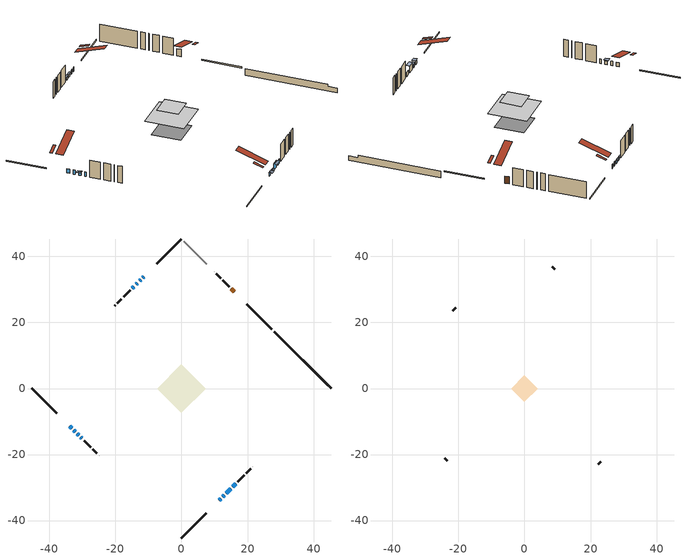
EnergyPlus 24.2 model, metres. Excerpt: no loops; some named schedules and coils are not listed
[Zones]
conditioned space
 floor adiabatic (AdiabaticFloorConstruction): -7.35,0 0,7.35 7.35,0 0,-7.35 z3.15
 floor foundation (Slab1 construction): -5.54,0 0,5.54 5.54,0 0,-5.54 z-1.22
 wall outside (RimJoist1 construction): 0,-45.28 7.55,-37.73 / -45.28,0 -37.73,-7.55 / 0,45.28 -7.55,37.73 / 27.38,17.9 19.83,25.45 z0.71:1.01
 wall outside (AdiabaticWallConstruction 1): 15.93,29.35 15.13,30.16 z0.71:2.74
 wall outside (AdiabaticWallConstruction): 11.45,-33.83 11.88,-33.4 / 12.54,-32.74 12.97,-32.31 / -31.58,-13.7 -31.15,-14.13 z0.71:1.63; -11.45,33.83 -11.73,33.56 / -12.38,32.9 -12.68,32.6 / -33.83,-11.45 -33.24,-12.05 / -32.58,-12.7 -32.24,-13.04 / 15.51,-29.78 16.37,-28.91 / -30.5,-14.79 -30.15,-15.13 z0.71:1.93; 13.63,-31.65 14.85,-30.43 z0.71:2.49; -13.33,31.95 -13.77,31.52 / -14.42,30.86 -14.93,30.36 z0.71:1.42
 wall outside (Wall1 construction): 17.03,-28.26 19.01,-26.27 / -29.5,-15.79 -27.51,-17.77 / -15.58,29.7 -17.56,27.72 / 14.47,30.81 12.49,32.8 z0.71:5.59
 wall outside (Wall2 construction): 19.67,-25.62 20.92,-24.37 / -26.86,-18.43 -25.61,-19.68 / -18.22,27.06 -19.47,25.81 / 11.83,33.45 10.58,34.7 z0.71:5.59
 wall outside (Wall3 construction): 21.57,-23.71 21.64,-23.65 / -24.95,-20.33 -24.89,-20.4 / -20.13,25.15 -20.19,25.09 / 9.92,35.36 9.86,35.42 z0.71:5.59
 wall foundation (FoundationWall1 construction): 28.04,17.24,-1.22 28.04,17.24,0.71 43.56,1.72,0.71 43.56,1.72,0.08 45.28,0,0.08 45.28,0,-1.22
 wall adiabatic (Wall6 construction): 7.68,37.6 0.66,44.63 z0.71:5.59
 window (WindowConstruction 8): 11.45,-33.83 11.88,-33.4 z0.71:1.62
 window (WindowConstruction 7): -11.45,33.83 -11.73,33.56 z0.71:1.93
 window (WindowConstruction 10): -12.38,32.9 -12.68,32.6 z0.71:1.93
 window (WindowConstruction 11): -33.83,-11.45 -33.24,-12.04 z0.71:1.93
 window (WindowConstruction 9): 12.54,-32.74 12.97,-32.31 z0.71:1.62
 window (WindowConstruction): 13.63,-31.65 14.85,-30.43 z0.71:2.49
 window (WindowConstruction 1): -32.58,-12.7 -32.24,-13.04 z0.71:1.93
 window (WindowConstruction 2): -31.58,-13.7 -31.15,-14.13 z0.71:1.62
 window (WindowConstruction 3): -13.33,31.95 -13.77,31.52 z0.71:1.42
 window (WindowConstruction 4): -14.42,30.86 -14.93,30.36 z0.71:1.42
 window (WindowConstruction 5): 15.51,-29.78 16.37,-28.91 z0.71:1.93
 window (WindowConstruction 6): -30.5,-14.79 -30.15,-15.13 z0.71:1.93
 door (Door): 15.93,29.35 15.13,30.16 z0.71:2.74
 ceiling adiabatic (AdiabaticFloorConstruction): 0,-7.35 7.35,0 0,7.35 -7.35,0 z3.15
 roof outside (Roof1 construction): 8.68,-36.6,5.59 6.88,-34.8,6.43 6.41,-35.28,6.43 8.21,-37.07,5.59; -36.6,-8.68,5.59 -34.8,-6.88,6.43 -35.28,-6.41,6.43 -37.07,-8.21,5.59; -8.68,36.6,5.59 -6.88,34.8,6.43 -6.41,35.28,6.43 -8.21,37.07,5.59; 18.7,26.58,5.59 16.9,24.78,6.43 17.38,24.31,6.43 19.17,26.11,5.59
attic - vented
 floor to conditioned space (Floor1 construction Reversed): -4.07,0 0,4.07 4.07,0 0,-4.07 z5.59
 floor to conditioned space (Floor2 construction Reversed): -3.95,0 0,3.95 3.95,0 0,-3.95 z5.59
 wall outside (Wall4 construction): 22.29,-22.99 23.16,-22.13 / -24.23,-21.05 -23.37,-21.92 / -20.85,24.44 -21.71,23.57 / 9.2,36.08 8.34,36.94 z0.71:5.59
 roof outside (Roof2 construction): 10.8,-34.49,5.59 5.27,-28.96,8.19 3.82,-30.42,8.19 9.34,-35.94,5.59; -34.49,-10.8,5.59 -28.96,-5.27,8.19 -30.42,-3.82,8.19 -35.94,-9.34,5.59; -10.8,34.49,5.59 -5.27,28.96,8.19 -3.82,30.42,8.19 -9.34,35.94,5.59; 16.59,28.69,5.59 11.06,23.17,8.19 12.52,21.71,8.19 18.04,27.24,5.59
shading: 12.09,-33.19 11.24,-34.04 11.89,-34.69 12.74,-33.83 z1.92; 13.08,-32.21 12.43,-32.85 12.87,-33.28 13.51,-32.64 z1.77; 14.96,-30.33 13.52,-31.76 14.17,-32.4 15.6,-30.97 z2.64; -30.94,-14.34 -31.79,-13.49 -32.44,-14.13 -31.59,-14.99 z1.92; -13.98,31.31 -13.12,32.16 -13.33,32.37 -14.19,31.52 z1.72; -15.14,30.15 -14.21,31.07 -14.42,31.28 -15.35,30.36 z1.72
[Building]
Building 1: Terrain=Suburbs
[Site:Location]
Quebec Intl AP_QC: Latitude {deg}=46.8; Longitude {deg}=-71.38; Time Zone {hr}=-5; Elevation {m}=74; Keep Site Location Information=Yes
[Site:GroundTemperature:Shallow]
0.0108218, -2.24938, -2.43038, -1.3578, 2.94801, 7.23376, 10.9493, 13.303, 13.5029, 11.5886, 7.96783, 3.81355
[Site:WaterMainsTemperature]
Calculation Method=Schedule; Temperature Schedule=mains temperature schedule
[Material] Roughness=Rough; Thermal Absorptance=0.9
Name | Thickness {m} | Conductivity {W/m-K} | Density {kg/m3} | Specific Heat {J/kg-K} | Solar Absorptance | Visible Absorptance
asphalt or fiberglass shingles | 0.00635 | 0.162714 | 1121.4 | 1465.45 | 0.4 | 0.4
ceiling loosefill ins | 0.0846667 | 0.0480833 | 16.02 | 1046.75 | 0.7 | 0.7
ceiling stud and cavity | 0.1397 | 0.0938901 | 65.682 | 1177.47 | 0.7 | 0.7
ceiling stud and cavity 1 | 0.1397 | 0.0936684 | 65.682 | 1177.47 | 0.7 | 0.7
concrete 4.0 in. | 0.1016 | 1.803125 | 2242.8 | 837.4 | 0.7 | 0.7
concrete 8.0 in. | 0.2032 | 1.803125 | 2242.8 | 837.4 | 0.7 | 0.7
door material | 0.04445 | 0.053851 | 512.64 | 1214.23 | 0.7 | 0.7
exterior vertical ins | 0.0430808 | 0.029427 | 32.04 | 1214.23 | 0.7 | 0.7
floor covering | 0.0127 | 0.0433444 | 54.468 | 1339.84 | 0.6 | 0.6
floor rigid ins; wall rigid ins 1 | 0.512978 | 0.029427 | 32.04 | 1214.23 | 0.7 | 0.7
floor stud and cavity | 0.1397 | 1.75129 | 37.0049 | 1207.88 | 0.7 | 0.7
furniture material conditioned space 1 | 0.1524 | 0.115458 | 640.8 | 1214.23 | 0.6 | 0.6
gypsum board | 0.0127 | 0.160291 | 801 | 837.4 | 0.6 | 0.6
gypsum board 1 | 0.0127 | 0.160291 | 801 | 837.4 | 0.7 | 0.7
osb sheathing 0.5 in. | 0.0127 | 0.115458 | 512.64 | 1214.23 | 0.7 | 0.7
osb sheathing 0.5 in. 1 | 0.0127 | 0.115458 | 512.64 | 1214.23 | 0.4 | 0.4
osb sheathing 0.75 in. | 0.01905 | 0.115458 | 512.64 | 1214.23 | 0.7 | 0.7
rim joist stud and cavity | 0.0508 | 0.137084 | 50.32683 | 1063.81 | 0.6 | 0.6
roof rigid ins; wall rigid ins | 0.051816 | 0.029427 | 32.04 | 1214.23 | 0.7 | 0.7
roof stud and cavity | 0.2032 | 0.17307 | 78.34581 | 1123.46 | 0.7 | 0.7
wall stud and cavity | 0.1397 | 0.086614 | 139.0536 | 1170.24 | 0.7 | 0.7
wall stud and cavity 1 | 0.1397 | 0.186681 | 139.0536 | 1170.24 | 0.7 | 0.7
wall stud and cavity 2 | 0.1397 | 0.443252 | 139.0536 | 1170.24 | 0.7 | 0.7
wall stud and cavity 3 | 0.0889 | 6.1454 | 50.32683 | 1063.81 | 0.6 | 0.6
wall stud and cavity 4 | 0.1397 | 0.0786661 | 139.0536 | 1170.24 | 0.7 | 0.7
wall stud and cavity 5 | 0.0889 | 0.380278 | 52.3479 | 1209.89 | 0.7 | 0.7
wall stud and cavity 6 | 0.0889 | 0.391764 | 83.0341 | 1211.67 | 0.7 | 0.7
wood siding | 0.0254 | 0.102417 | 544.68 | 1172.36 | 0.4 | 0.4
wood siding 1 | 0.00254 | 0.102417 | 544.68 | 1172.36 | 0.4 | 0.4
wood siding 2; wood siding 3; wood siding 4 | 0.0254 | 0.102417 | 544.68 | 1172.36 | 0.7 | 0.7
[WindowMaterial:SimpleGlazingSystem]
Name | U-Factor {W/m2-K} | Solar Heat Gain Coefficient
WindowMaterial | 2.90203 | 0.65
WindowMaterial 1 | 3.034891 | 0.47
WindowMaterial 2 | 3.0383 | 0.46
WindowMaterial 3 | 3.06158 | 0.43
WindowMaterial 4 | 3.06101 | 0.44
WindowMaterial 5 | 2.941204 | 0.59
WindowMaterial 6 | 3.06158 | 0.44
WindowMaterial 7 | 2.97868 | 0.61
WindowMaterial 8 | 3.04227 | 0.45
[Construction]
AdiabaticFloorConstruction: floor stud and cavity, floor rigid ins, osb sheathing 0.75 in., floor covering
AdiabaticWallConstruction: wood siding 3, wall rigid ins 1, wall stud and cavity 5, gypsum board
AdiabaticWallConstruction 1: wood siding 4, wall rigid ins 1, wall stud and cavity 5, gypsum board
Door: door material
Floor1 construction Reversed: gypsum board, ceiling stud and cavity, ceiling loosefill ins
Floor2 construction Reversed: gypsum board, ceiling stud and cavity 1, ceiling loosefill ins
FoundationWall1 construction: concrete 8.0 in., gypsum board 1
furniture construction conditioned space 1: furniture material conditioned space 1
PartitionWallConstruction: gypsum board, wall stud and cavity 6, gypsum board
RimJoist1 construction: wood siding 2, rim joist stud and cavity
Roof1 construction: asphalt or fiberglass shingles, roof rigid ins, osb sheathing 0.75 in., roof stud and cavity, gypsum board
Roof2 construction: asphalt or fiberglass shingles
Slab1 construction: concrete 4.0 in.
Wall1 construction: wood siding, osb sheathing 0.5 in., wall stud and cavity, gypsum board
Wall2 construction: wood siding, wall rigid ins, osb sheathing 0.5 in., wall stud and cavity 1, gypsum board
Wall3 construction: wood siding, wall rigid ins, osb sheathing 0.5 in., wall stud and cavity 2, gypsum board
Wall4 construction: wood siding 1, wall stud and cavity 3
Wall6 construction: osb sheathing 0.5 in. 1, wall stud and cavity 4, gypsum board
WindowConstruction: WindowMaterial
WindowConstruction 1; WindowConstruction 6: WindowMaterial 1
WindowConstruction 10; WindowConstruction 11: WindowMaterial 8
WindowConstruction 2; WindowConstruction 9: WindowMaterial 2
WindowConstruction 3: WindowMaterial 3
WindowConstruction 4: WindowMaterial 4
WindowConstruction 5: WindowMaterial 5
WindowConstruction 7: WindowMaterial 6
WindowConstruction 8: WindowMaterial 7
[Zone] Multiplier=1; Part of Total Floor Area=Yes
Name | Volume {m3}
attic - vented | 27.2001
conditioned space | 405.6
[Space]
Name | Zone | Volume {m3}
attic - vented 1 | attic - vented | 27.2001
conditioned space 1 | conditioned space | 405.6
[ZoneInfiltration:EffectiveLeakageArea]
infil attic - vented 1: Zone or Space=attic - vented 1; Schedule=Always On Discrete; Effective Air Leakage Area {cm2}=2375.63; Stack Coefficient=0.000520218; Wind Coefficient=1.54104e-05
[ZoneMixing]
whole house fan mix: Zone or Space=attic - vented; Schedule=Always On Continuous; Design Flow Rate Calculation Method=Flow/Zone; Design Flow Rate {m3/s}=0; Source Zone or Space=conditioned space
[SurfaceProperty:ExposedFoundationPerimeter]
Slab1: Exposed Perimeter Calculation Method=TotalExposedPerimeter; Total Exposed Perimeter {m}=24.384
[InternalMass] Zone or ZoneList=conditioned space; Space or SpaceList=conditioned space 1
Name | Construction | Surface Area {m2}
furniture mass conditioned space 1 | furniture construction conditioned space 1 | 67.6882
partition wall mass | PartitionWallConstruction | 169.22
[Lights]
interior lighting: Zone or ZoneList or Space or SpaceList=conditioned space 1; Schedule=interior lighting schedule; Design Level Calculation Method=LightingLevel; Lighting Level {W}=343.2; Return Air Fraction=0; Fraction Radiant=0.6; Fraction Visible=0.2; Fraction Replaceable=1
[People]
occupants: Zone or ZoneList or Space or SpaceList=conditioned space 1; Number of People Schedule=occupants schedule; Number of People Calculation Method=People; Number of People=3; Fraction Radiant=0.314171; Sensible Heat Fraction=0.56303; Activity Level Schedule=occupants activity schedule; Carbon Dioxide Generation Rate {m3/s-W}=0; Enable ASHRAE 55 Comfort Warnings=No; Mean Radiant Temperature Calculation Type=EnclosureAveraged
[ElectricEquipment] Zone or ZoneList or Space or SpaceList=conditioned space 1; Design Level Calculation Method=EquipmentLevel
Name | Schedule | Design Level {W} | Fraction Latent | Fraction Radiant | Fraction Lost
clothes dryer | clothes dryer schedule | 140.772 | 0.015 | 0.081 | 0.85
clothes washer | clothes washer schedule | 32.1985 | 0.03 | 0.162 | 0.7
cooking range | cooking range schedule | 208.969 | 0.08 | 0.432 | 0.2
dishwasher | dishwasher schedule | 66.8632 | 0.3 | 0.18 | 0.4
fridge | fridge schedule | 72.9452 | 0 | 0.6 | 0
mech vent bath fan 0 | mech vent bath fan 0 schedule | 50.2 | 0 | 0 | 1
mech vent house fan | mech vent house fan schedule | 0 | 0 | 0 | 1
mech vent house fan cfis | mech vent house fan cfis schedule | 0 | 0 | 0 | 0
mech vent range fan 0 | mech vent range fan 0 schedule | 57 | 0 | 0 | 1
misc plug loads | misc plug loads schedule | 494.7 | 0.045 | 0.513 | 0.1
whole house fan | Always On Discrete | 0 | 0 | 0 | 1
[OtherEquipment] Zone or ZoneList or Space or SpaceList=conditioned space 1; Design Level Calculation Method=EquipmentLevel
Name | Fuel Type | Schedule | Design Level {W} | Fraction Latent | Fraction Radiant | Fraction Lost
clothes dryer 1 | Electricity | clothes dryer schedule | 0 | 0.015 | 0.081 | 0.85
cooking range 1 | Electricity | cooking range schedule | 0 | 0.08 | 0.432 | 0.2
general water use latent | None | general water use schedule | 59.3978 | 1 | 0 | 0
general water use sensible | None | general water use schedule | -58.539 | 0 | 0.6 | 0
mech vent house fan latent load | None | Always On Discrete | 0 | 1 | 0 | 0
mech vent house fan sensible load | None | Always On Discrete | 0 | 0 | 0 | 0
water heater energy adjustment1 | Electricity | Always On Discrete | 0.01 | 0 | 0 | 1
[ZoneInfiltration:DesignFlowRate] Zone or ZoneList or Space or SpaceList=conditioned space 1; Schedule=Always On Discrete; Design Flow Rate Calculation Method=Flow/Zone; Design Flow Rate {m3/s}=0
infil flow; natural vent flow; whole house fan flow
[ZoneControl:Thermostat]
conditioned space Thermostat: Zone or ZoneList=conditioned space; Control Type Schedule=conditioned space Thermostat Schedule; Control 1=conditioned space temperature setpoint; Temperature Difference Between Cutout And Setpoint {deltaC}=0
[ThermostatSetpoint:DualSetpoint]
conditioned space temperature setpoint: Heating Setpoint Temperature Schedule=heating setpoint; Cooling Setpoint Temperature Schedule=cooling setpoint
[AirLoopHVAC:UnitarySystem]
unit heater unitary system: Control Type=Load; Controlling Zone or Thermostat Location=conditioned space; Dehumidification Control Type=None; Availability Schedule=Always On Discrete; Supply Fan=unit heater supply fan; Fan Placement=BlowThrough; Supply Air Fan Operating Mode Schedule=unit heater auto fan schedule; Heating Coil=unit heater htg coil; DX Heating Coil Sizing Ratio=1; Use DOAS DX Cooling Coil=No; Minimum Supply Air Temperature {C}=2; Latent Load Control=SensibleOnlyLoadControl; Cooling Supply Air Flow Rate Method=None; Heating Supply Air Flow Rate Method=SupplyAirFlowRate; Heating Supply Air Flow Rate {m3/s}=0.00141584; No Load Supply Air Flow Rate Method=SupplyAirFlowRate; No Load Supply Air Flow Rate {m3/s}=0; No Load Supply Air Flow Rate Control Set To Low Speed=Yes; Maximum Supply Air Temperature {C}=48.8889; Maximum Outdoor Dry-Bulb Temperature for Supplemental Heater Operation {C}=21; Ancillary On-Cycle Electric Power {W}=0; Ancillary Off-Cycle Electric Power {W}=0
[Zone equipment]
conditioned space: electric baseboard, unit heater unitary system
[Foundation:Kiva]
Foundation Kiva 1: Initial Indoor Air Temperature {C}=18; Wall Height Above Grade {m}=0.710001; Wall Depth Below Slab {m}=0.2032; Custom Block Material Name 1=exterior vertical ins; Custom Block Depth 1 {m}=1.92999; Custom Block X Position 1 {m}=0.2159; Custom Block Z Position 1 {m}=0
[Foundation:Kiva:Settings]
Soil Conductivity {W/m-K}=0.849921; Soil Density {kg/m3}=1842.3; Soil Specific Heat {J/kg-K}=418.7; Ground Solar Absorptivity=0.9; Ground Thermal Absorptivity=0.9; Ground Surface Roughness {m}=0.03; Far-Field Width {m}=40; Deep-Ground Boundary Condition=ZeroFlux; Deep-Ground Depth {m}=40; Minimum Cell Dimension {m}=0.2; Maximum Cell Growth Coefficient=3; Simulation Timestep=Timestep
[Exterior:Lights]
exterior lighting: Schedule=exterior lighting schedule; Design Level {W}=75.6
[EnergyManagementSystem:Sensor] Output:Variable or Output:Meter Index Key=conditioned space
Name | Output:Variable or Output:Meter
conditioned_space_clg_unmet_s | Zone Cooling Setpoint Not Met Time
conditioned_space_htg_unmet_s | Zone Heating Setpoint Not Met Time
fridge_tin_s; tin_s; tin_s_1 | Zone Mean Air Temperature
tout_s | Zone Outdoor Air Drybulb Temperature
win_s | Zone Air Humidity Ratio
[Schedule:Constant]
Name | Hourly Value
Always On Continuous; mech vent house fan schedule; mech vent house fan cfis schedule; Always On Discrete | 1
occupants activity schedule | 117.228
fridge schedule; unit heater auto fan schedule | 0
[Schedule:Week:Daily]
interior lighting schedule Week Rule - Jan1-Jan27: interior lighting schedule day, interior lighting schedule day, interior lighting schedule day, interior lighting schedule day, interior lighting schedule day, interior lighting schedule day, interior lighting schedule day, interior lighting schedule default day, interior lighting schedule default day, interior lighting schedule default day, interior lighting schedule default day, interior lighting schedule default day
interior lighting schedule Week Rule - Jan28-Feb3: interior lighting schedule day, interior lighting schedule day, interior lighting schedule day, interior lighting schedule day, interior lighting schedule day 1, interior lighting schedule day 1, interior lighting schedule day 1, interior lighting schedule default day, interior lighting schedule default day, interior lighting schedule default day, interior lighting schedule default day, interior lighting schedule default day
interior lighting schedule Week Rule - Feb4-Feb24: interior lighting schedule day 1, interior lighting schedule day 1, interior lighting schedule day 1, interior lighting schedule day 1, interior lighting schedule day 1, interior lighting schedule day 1, interior lighting schedule day 1, interior lighting schedule default day, interior lighting schedule default day, interior lighting schedule default day, interior lighting schedule default day, interior lighting schedule default day
interior lighting schedule Week Rule - Feb25-Mar3: interior lighting schedule day 1, interior lighting schedule day 1, interior lighting schedule day 1, interior lighting schedule day 1, interior lighting schedule day 2, interior lighting schedule day 2, interior lighting schedule day 2, interior lighting schedule default day, interior lighting schedule default day, interior lighting schedule default day, interior lighting schedule default day, interior lighting schedule default day
interior lighting schedule Week Rule - Mar4-Mar31: interior lighting schedule day 2, interior lighting schedule day 2, interior lighting schedule day 2, interior lighting schedule day 2, interior lighting schedule day 2, interior lighting schedule day 2, interior lighting schedule day 2, interior lighting schedule default day, interior lighting schedule default day, interior lighting schedule default day, interior lighting schedule default day, interior lighting schedule default day
interior lighting schedule Week Rule - Apr1-Apr28: interior lighting schedule day 3, interior lighting schedule day 3, interior lighting schedule day 3, interior lighting schedule day 3, interior lighting schedule day 3, interior lighting schedule day 3, interior lighting schedule day 3, interior lighting schedule default day, interior lighting schedule default day, interior lighting schedule default day, interior lighting schedule default day, interior lighting schedule default day
interior lighting schedule Week Rule - Apr29-May5: interior lighting schedule day 3, interior lighting schedule day 3, interior lighting schedule day 4, interior lighting schedule day 4, interior lighting schedule day 4, interior lighting schedule day 4, interior lighting schedule day 4, interior lighting schedule default day, interior lighting schedule default day, interior lighting schedule default day, interior lighting schedule default day, interior lighting schedule default day
interior lighting schedule Week Rule - May6-May26: interior lighting schedule day 4, interior lighting schedule day 4, interior lighting schedule day 4, interior lighting schedule day 4, interior lighting schedule day 4, interior lighting schedule day 4, interior lighting schedule day 4, interior lighting schedule default day, interior lighting schedule default day, interior lighting schedule default day, interior lighting schedule default day, interior lighting schedule default day
interior lighting schedule Week Rule - May27-Jun2: interior lighting schedule day 4, interior lighting schedule day 4, interior lighting schedule day 4, interior lighting schedule day 4, interior lighting schedule day 4, interior lighting schedule day 5, interior lighting schedule day 5, interior lighting schedule default day, interior lighting schedule default day, interior lighting schedule default day, interior lighting schedule default day, interior lighting schedule default day
interior lighting schedule Week Rule - Jun3-Jun30: interior lighting schedule day 5, interior lighting schedule day 5, interior lighting schedule day 5, interior lighting schedule day 5, interior lighting schedule day 5, interior lighting schedule day 5, interior lighting schedule day 5, interior lighting schedule default day, interior lighting schedule default day, interior lighting schedule default day, interior lighting schedule default day, interior lighting schedule default day
interior lighting schedule Week Rule - Jul1-Jul28: interior lighting schedule day 6, interior lighting schedule day 6, interior lighting schedule day 6, interior lighting schedule day 6, interior lighting schedule day 6, interior lighting schedule day 6, interior lighting schedule day 6, interior lighting schedule default day, interior lighting schedule default day, interior lighting schedule default day, interior lighting schedule default day, interior lighting schedule default day
interior lighting schedule Week Rule - Jul29-Aug4: interior lighting schedule day 6, interior lighting schedule day 6, interior lighting schedule day 6, interior lighting schedule day 7, interior lighting schedule day 7, interior lighting schedule day 7, interior lighting schedule day 7, interior lighting schedule default day, interior lighting schedule default day, interior lighting schedule default day, interior lighting schedule default day, interior lighting schedule default day
interior lighting schedule Week Rule - Aug5-Aug25: interior lighting schedule day 7, interior lighting schedule day 7, interior lighting schedule day 7, interior lighting schedule day 7, interior lighting schedule day 7, interior lighting schedule day 7, interior lighting schedule day 7, interior lighting schedule default day, interior lighting schedule default day, interior lighting schedule default day, interior lighting schedule default day, interior lighting schedule default day
interior lighting schedule Week Rule - Aug26-Sep1: interior lighting schedule day 7, interior lighting schedule day 7, interior lighting schedule day 7, interior lighting schedule day 7, interior lighting schedule day 7, interior lighting schedule day 7, interior lighting schedule day 8, interior lighting schedule default day, interior lighting schedule default day, interior lighting schedule default day, interior lighting schedule default day, interior lighting schedule default day
interior lighting schedule Week Rule - Sep2-Sep29: interior lighting schedule day 8, interior lighting schedule day 8, interior lighting schedule day 8, interior lighting schedule day 8, interior lighting schedule day 8, interior lighting schedule day 8, interior lighting schedule day 8, interior lighting schedule default day, interior lighting schedule default day, interior lighting schedule default day, interior lighting schedule default day, interior lighting schedule default day
interior lighting schedule Week Rule - Sep30-Oct6: interior lighting schedule day 8, interior lighting schedule day 9, interior lighting schedule day 9, interior lighting schedule day 9, interior lighting schedule day 9, interior lighting schedule day 9, interior lighting schedule day 9, interior lighting schedule default day, interior lighting schedule default day, interior lighting schedule default day, interior lighting schedule default day, interior lighting schedule default day
interior lighting schedule Week Rule - Oct7-Oct27: interior lighting schedule day 9, interior lighting schedule day 9, interior lighting schedule day 9, interior lighting schedule day 9, interior lighting schedule day 9, interior lighting schedule day 9, interior lighting schedule day 9, interior lighting schedule default day, interior lighting schedule default day, interior lighting schedule default day, interior lighting schedule default day, interior lighting schedule default day
interior lighting schedule Week Rule - Oct28-Nov3: interior lighting schedule day 9, interior lighting schedule day 9, interior lighting schedule day 9, interior lighting schedule day 9, interior lighting schedule day 10, interior lighting schedule day 10, interior lighting schedule day 10, interior lighting schedule default day, interior lighting schedule default day, interior lighting schedule default day, interior lighting schedule default day, interior lighting schedule default day
interior lighting schedule Week Rule - Nov4-Nov24: interior lighting schedule day 10, interior lighting schedule day 10, interior lighting schedule day 10, interior lighting schedule day 10, interior lighting schedule day 10, interior lighting schedule day 10, interior lighting schedule day 10, interior lighting schedule default day, interior lighting schedule default day, interior lighting schedule default day, interior lighting schedule default day, interior lighting schedule default day
interior lighting schedule Week Rule - Nov25-Dec1: interior lighting schedule day 10, interior lighting schedule day 10, interior lighting schedule day 10, interior lighting schedule day 10, interior lighting schedule day 10, interior lighting schedule day 10, interior lighting schedule day 11, interior lighting schedule default day, interior lighting schedule default day, interior lighting schedule default day, interior lighting schedule default day, interior lighting schedule default day
interior lighting schedule Week Rule - Dec2-Dec31: interior lighting schedule day 11, interior lighting schedule day 11, interior lighting schedule day 11, interior lighting schedule day 11, interior lighting schedule day 11, interior lighting schedule day 11, interior lighting schedule day 11, interior lighting schedule default day, interior lighting schedule default day, interior lighting schedule default day, interior lighting schedule default day, interior lighting schedule default day
occupants schedule Week Rule - Jan1-Dec31: occupants schedule day, occupants schedule day, occupants schedule day, occupants schedule day, occupants schedule day, occupants schedule day, occupants schedule day, occupants schedule default day, occupants schedule default day, occupants schedule default day, occupants schedule default day, occupants schedule default day
clothes dryer schedule Week Rule - Jan1-Dec31: clothes dryer schedule day, clothes dryer schedule day, clothes dryer schedule day, clothes dryer schedule day, clothes dryer schedule day, clothes dryer schedule day, clothes dryer schedule day, clothes dryer schedule default day, clothes dryer schedule default day, clothes dryer schedule default day, clothes dryer schedule default day, clothes dryer schedule default day
clothes washer schedule Week Rule - Jan1-Dec31: clothes washer schedule day, clothes washer schedule day, clothes washer schedule day, clothes washer schedule day, clothes washer schedule day, clothes washer schedule day, clothes washer schedule day, clothes washer schedule default day, clothes washer schedule default day, clothes washer schedule default day, clothes washer schedule default day, clothes washer schedule default day
cooking range schedule Week Rule - Jan1-Dec31: cooking range schedule day, cooking range schedule day, cooking range schedule day, cooking range schedule day, cooking range schedule day, cooking range schedule day, cooking range schedule day, cooking range schedule default day, cooking range schedule default day, cooking range schedule default day, cooking range schedule default day, cooking range schedule default day
dishwasher schedule Week Rule - Jan1-Dec31: dishwasher schedule day, dishwasher schedule day, dishwasher schedule day, dishwasher schedule day, dishwasher schedule day, dishwasher schedule day, dishwasher schedule day, dishwasher schedule default day, dishwasher schedule default day, dishwasher schedule default day, dishwasher schedule default day, dishwasher schedule default day
mech vent bath fan 0 schedule Week Rule - Jan1-Dec31: mech vent bath fan 0 schedule day, mech vent bath fan 0 schedule day, mech vent bath fan 0 schedule day, mech vent bath fan 0 schedule day, mech vent bath fan 0 schedule day, mech vent bath fan 0 schedule day, mech vent bath fan 0 schedule day, mech vent bath fan 0 schedule default day, mech vent bath fan 0 schedule default day, mech vent bath fan 0 schedule default day, mech vent bath fan 0 schedule default day, mech vent bath fan 0 schedule default day
mech vent range fan 0 schedule Week Rule - Jan1-Dec31: mech vent range fan 0 schedule day, mech vent range fan 0 schedule day, mech vent range fan 0 schedule day, mech vent range fan 0 schedule day, mech vent range fan 0 schedule day, mech vent range fan 0 schedule day, mech vent range fan 0 schedule day, mech vent range fan 0 schedule default day, mech vent range fan 0 schedule default day, mech vent range fan 0 schedule default day, mech vent range fan 0 schedule default day, mech vent range fan 0 schedule default day
misc plug loads schedule Week Rule - Jan1-Dec31: misc plug loads schedule day, misc plug loads schedule day, misc plug loads schedule day, misc plug loads schedule day, misc plug loads schedule day, misc plug loads schedule day, misc plug loads schedule day, misc plug loads schedule default day, misc plug loads schedule default day, misc plug loads schedule default day, misc plug loads schedule default day, misc plug loads schedule default day
general water use schedule Week Rule - Jan1-Dec31: general water use schedule day, general water use schedule day, general water use schedule day, general water use schedule day, general water use schedule day, general water use schedule day, general water use schedule day, general water use schedule default day, general water use schedule default day, general water use schedule default day, general water use schedule default day, general water use schedule default day
exterior lighting schedule Week Rule - Jan1-Jan27: exterior lighting schedule day, exterior lighting schedule day, exterior lighting schedule day, exterior lighting schedule day, exterior lighting schedule day, exterior lighting schedule day, exterior lighting schedule day, exterior lighting schedule default day, exterior lighting schedule default day, exterior lighting schedule default day, exterior lighting schedule default day, exterior lighting schedule default day
exterior lighting schedule Week Rule - Jan28-Feb3: exterior lighting schedule day, exterior lighting schedule day, exterior lighting schedule day, exterior lighting schedule day, exterior lighting schedule day 1, exterior lighting schedule day 1, exterior lighting schedule day 1, exterior lighting schedule default day, exterior lighting schedule default day, exterior lighting schedule default day, exterior lighting schedule default day, exterior lighting schedule default day
exterior lighting schedule Week Rule - Feb4-Feb24: exterior lighting schedule day 1, exterior lighting schedule day 1, exterior lighting schedule day 1, exterior lighting schedule day 1, exterior lighting schedule day 1, exterior lighting schedule day 1, exterior lighting schedule day 1, exterior lighting schedule default day, exterior lighting schedule default day, exterior lighting schedule default day, exterior lighting schedule default day, exterior lighting schedule default day
exterior lighting schedule Week Rule - Feb25-Mar3: exterior lighting schedule day 1, exterior lighting schedule day 1, exterior lighting schedule day 1, exterior lighting schedule day 1, exterior lighting schedule day 2, exterior lighting schedule day 2, exterior lighting schedule day 2, exterior lighting schedule default day, exterior lighting schedule default day, exterior lighting schedule default day, exterior lighting schedule default day, exterior lighting schedule default day
exterior lighting schedule Week Rule - Mar4-Mar31: exterior lighting schedule day 2, exterior lighting schedule day 2, exterior lighting schedule day 2, exterior lighting schedule day 2, exterior lighting schedule day 2, exterior lighting schedule day 2, exterior lighting schedule day 2, exterior lighting schedule default day, exterior lighting schedule default day, exterior lighting schedule default day, exterior lighting schedule default day, exterior lighting schedule default day
exterior lighting schedule Week Rule - Apr1-Apr28: exterior lighting schedule day 3, exterior lighting schedule day 3, exterior lighting schedule day 3, exterior lighting schedule day 3, exterior lighting schedule day 3, exterior lighting schedule day 3, exterior lighting schedule day 3, exterior lighting schedule default day, exterior lighting schedule default day, exterior lighting schedule default day, exterior lighting schedule default day, exterior lighting schedule default day
exterior lighting schedule Week Rule - Apr29-May5: exterior lighting schedule day 3, exterior lighting schedule day 3, exterior lighting schedule day 4, exterior lighting schedule day 4, exterior lighting schedule day 4, exterior lighting schedule day 4, exterior lighting schedule day 4, exterior lighting schedule default day, exterior lighting schedule default day, exterior lighting schedule default day, exterior lighting schedule default day, exterior lighting schedule default day
exterior lighting schedule Week Rule - May6-May26: exterior lighting schedule day 4, exterior lighting schedule day 4, exterior lighting schedule day 4, exterior lighting schedule day 4, exterior lighting schedule day 4, exterior lighting schedule day 4, exterior lighting schedule day 4, exterior lighting schedule default day, exterior lighting schedule default day, exterior lighting schedule default day, exterior lighting schedule default day, exterior lighting schedule default day
exterior lighting schedule Week Rule - May27-Jun2: exterior lighting schedule day 4, exterior lighting schedule day 4, exterior lighting schedule day 4, exterior lighting schedule day 4, exterior lighting schedule day 4, exterior lighting schedule day 5, exterior lighting schedule day 5, exterior lighting schedule default day, exterior lighting schedule default day, exterior lighting schedule default day, exterior lighting schedule default day, exterior lighting schedule default day
exterior lighting schedule Week Rule - Jun3-Jun30: exterior lighting schedule day 5, exterior lighting schedule day 5, exterior lighting schedule day 5, exterior lighting schedule day 5, exterior lighting schedule day 5, exterior lighting schedule day 5, exterior lighting schedule day 5, exterior lighting schedule default day, exterior lighting schedule default day, exterior lighting schedule default day, exterior lighting schedule default day, exterior lighting schedule default day
[Schedule:Year]
interior lighting schedule: interior lighting schedule Week Rule - Jan1-Jan27, 1, 1, 1, 27, interior lighting schedule Week Rule - Jan28-Feb3, 1, 28, 2, 3, interior lighting schedule Week Rule - Feb4-Feb24, 2, 4, 2, 24, interior lighting schedule Week Rule - Feb25-Mar3, 2, 25, 3, 3, interior lighting schedule Week Rule - Mar4-Mar31, 3, 4, 3, 31, interior lighting schedule Week Rule - Apr1-Apr28, 4, 1, 4, 28, interior lighting schedule Week Rule - Apr29-May5, 4, 29, 5, 5, interior lighting schedule Week Rule - May6-May26, 5, 6, 5, 26, interior lighting schedule Week Rule - May27-Jun2, 5, 27, 6, 2, interior lighting schedule Week Rule - Jun3-Jun30, 6, 3, 6, 30, interior lighting schedule Week Rule - Jul1-Jul28, 7, 1, 7, 28, interior lighting schedule Week Rule - Jul29-Aug4, 7, 29, 8, 4, interior lighting schedule Week Rule - Aug5-Aug25, 8, 5, 8, 25, interior lighting schedule Week Rule - Aug26-Sep1, 8, 26, 9, 1, interior lighting schedule Week Rule - Sep2-Sep29, 9, 2, 9, 29, interior lighting schedule Week Rule - Sep30-Oct6, 9, 30, 10, 6, interior lighting schedule Week Rule - Oct7-Oct27, 10, 7, 10, 27, interior lighting schedule Week Rule - Oct28-Nov3, 10, 28, 11, 3, interior lighting schedule Week Rule - Nov4-Nov24, 11, 4, 11, 24, interior lighting schedule Week Rule - Nov25-Dec1, 11, 25, 12, 1, interior lighting schedule Week Rule - Dec2-Dec31, 12, 2, 12, 31
occupants schedule: occupants schedule Week Rule - Jan1-Dec31, 1, 1, 12, 31
clothes dryer schedule: clothes dryer schedule Week Rule - Jan1-Dec31, 1, 1, 12, 31
clothes washer schedule: clothes washer schedule Week Rule - Jan1-Dec31, 1, 1, 12, 31
cooking range schedule: cooking range schedule Week Rule - Jan1-Dec31, 1, 1, 12, 31
dishwasher schedule: dishwasher schedule Week Rule - Jan1-Dec31, 1, 1, 12, 31
mech vent bath fan 0 schedule: mech vent bath fan 0 schedule Week Rule - Jan1-Dec31, 1, 1, 12, 31
mech vent range fan 0 schedule: mech vent range fan 0 schedule Week Rule - Jan1-Dec31, 1, 1, 12, 31
misc plug loads schedule: misc plug loads schedule Week Rule - Jan1-Dec31, 1, 1, 12, 31
general water use schedule: general water use schedule Week Rule - Jan1-Dec31, 1, 1, 12, 31
exterior lighting schedule: exterior lighting schedule Week Rule - Jan1-Jan27, 1, 1, 1, 27, exterior lighting schedule Week Rule - Jan28-Feb3, 1, 28, 2, 3, exterior lighting schedule Week Rule - Feb4-Feb24, 2, 4, 2, 24, exterior lighting schedule Week Rule - Feb25-Mar3, 2, 25, 3, 3, exterior lighting schedule Week Rule - Mar4-Mar31, 3, 4, 3, 31, exterior lighting schedule Week Rule - Apr1-Apr28, 4, 1, 4, 28, exterior lighting schedule Week Rule - Apr29-May5, 4, 29, 5, 5, exterior lighting schedule Week Rule - May6-May26, 5, 6, 5, 26, exterior lighting schedule Week Rule - May27-Jun2, 5, 27, 6, 2, exterior lighting schedule Week Rule - Jun3-Jun30, 6, 3, 6, 30, exterior lighting schedule Week Rule - Jul1-Jul28, 7, 1, 7, 28, exterior lighting schedule Week Rule - Jul29-Aug4, 7, 29, 8, 4, exterior lighting schedule Week Rule - Aug5-Aug25, 8, 5, 8, 25, exterior lighting schedule Week Rule - Aug26-Sep1, 8, 26, 9, 1, exterior lighting schedule Week Rule - Sep2-Sep29, 9, 2, 9, 29, exterior lighting schedule Week Rule - Sep30-Oct6, 9, 30, 10, 6, exterior lighting schedule Week Rule - Oct7-Oct27, 10, 7, 10, 27, exterior lighting schedule Week Rule - Oct28-Nov3, 10, 28, 11, 3, exterior lighting schedule Week Rule - Nov4-Nov24, 11, 4, 11, 24, exterior lighting schedule Week Rule - Nov25-Dec1, 11, 25, 12, 1, exterior lighting schedule Week Rule - Dec2-Dec31, 12, 2, 12, 31
[Schedule:Compact]
conditioned space Thermostat Schedule: Through: 12/31, For: AllDays, Until: 24:00, 4
mains temperature schedule: Through: 01/01, For: AllDays, Until: 24:00, 5.175, Through: 01/02, For: AllDays, Until: 24:00, 5.10167, Through: 01/03, For: AllDays, Until: 24:00, 5.02889, Through: 01/04, For: AllDays, Until: 24:00, 4.95778, Through: 01/05, For: AllDays, Until: 24:00, 4.88778, Through: 01/06, For: AllDays, Until: 24:00, 4.81833, Through: 01/07, For: AllDays, Until: 24:00, 4.75056, Through: 01/08, For: AllDays, Until: 24:00, 4.68389, Through: 01/09, For: AllDays, Until: 24:00, 4.61833, Through: 01/10, For: AllDays, Until: 24:00, 4.55389, Through: 01/11, For: AllDays, Until: 24:00, 4.49056, Through: 01/12, For: AllDays, Until: 24:00, 4.42889, Through: 01/13, For: AllDays, Until: 24:00, 4.36778, Through: 01/14, For: AllDays, Until: 24:00, 4.30889, Through: 01/15, For: AllDays, Until: 24:00, 4.25056, Through: 01/16, For: AllDays, Until: 24:00, 4.19389, Through: 01/17, For: AllDays, Until: 24:00, 4.13833, Through: 01/18, For: AllDays, Until: 24:00, 4.08444, Through: 01/19, For: AllDays, Until: 24:00, 4.03167, Through: 01/20, For: AllDays, Until: 24:00, 3.98056, Through: 01/21, For: AllDays, Until: 24:00, 3.93056, Through: 01/22, For: AllDays, Until: 24:00, 3.88222, Through: 01/23, For: AllDays, Until: 24:00, 3.835, Through: 01/24, For: AllDays, Until: 24:00, 3.78944, Through: 01/25, For: AllDays, Until: 24:00, 3.74556, Through: 01/26, For: AllDays, Until: 24:00, 3.70278, Through: 01/27, For: AllDays, Until: 24:00, 3.66167, Through: 01/28, For: AllDays, Until: 24:00, 3.62167, Through: 01/29, For: AllDays, Until: 24:00, 3.58389, Through: 01/30, For: AllDays, Until: 24:00, 3.54722, Through: 01/31, For: AllDays, Until: 24:00, 3.51167, Through: 02/01, For: AllDays, Until: 24:00, 3.47833, Through: 02/02, For: AllDays, Until: 24:00, 3.44611, Through: 02/03, For: AllDays, Until: 24:00, 3.41556, Through: 02/04, For: AllDays, Until: 24:00, 3.38667, Through: 02/05, For: AllDays, Until: 24:00, 3.35944, Through: 02/06, For: AllDays, Until: 24:00, 3.33389, Through: 02/07, For: AllDays, Until: 24:00, 3.30944, Through: 02/08, For: AllDays, Until: 24:00, 3.28667, Through: 02/09, For: AllDays, Until: 24:00, 3.26611, Through: 02/10, For: AllDays, Until: 24:00, 3.24667, Through: 02/11, For: AllDays, Until: 24:00, 3.22889, Through: 02/12, For: AllDays, Until: 24:00, 3.21278, Through: 02/13, For: AllDays, Until: 24:00, 3.19833, Through: 02/14, For: AllDays, Until: 24:00, 3.18556, Through: 02/15, For: AllDays, Until: 24:00, 3.17389, Through: 02/16, For: AllDays, Until: 24:00, 3.16444, Through: 02/17, For: AllDays, Until: 24:00, 3.15667, Through: 02/18, For: AllDays, Until: 24:00, 3.15056, Through: 02/19, For: AllDays, Until: 24:00, 3.14556, Through: 02/20, For: AllDays, Until: 24:00, 3.14278, Through: 02/21, For: AllDays, Until: 24:00, 3.14111, Through: 02/22, For: AllDays, Until: 24:00, 3.14167, Through: 02/23, For: AllDays, Until: 24:00, 3.14333, Through: 02/24, For: AllDays, Until: 24:00, 3.14722, Through: 02/25, For: AllDays, Until: 24:00, 3.15222, Through: 02/26, For: AllDays, Until: 24:00, 3.15944, Through: 02/27, For: AllDays, Until: 24:00, 3.16778, Through: 02/28, For: AllDays, Until: 24:00, 3.17778, Through: 03/01, For: AllDays, Until: 24:00, 3.18944, Through: 03/02, For: AllDays, Until: 24:00, 3.20333, Through: 03/03, For: AllDays, Until: 24:00, 3.21833, Through: 03/04, For: AllDays, Until: 24:00, 3.235, Through: 03/05, For: AllDays, Until: 24:00, 3.25333, Through: 03/06, For: AllDays, Until: 24:00, 3.27333, Through: 03/07, For: AllDays, Until: 24:00, 3.29444, Through: 03/08, For: AllDays, Until: 24:00, 3.31778, Through: 03/09, For: AllDays, Until: 24:00, 3.34222, Through: 03/10, For: AllDays, Until: 24:00, 3.36889, Through: 03/11, For: AllDays, Until: 24:00, 3.39667, Through: 03/12, For: AllDays, Until: 24:00, 3.42611, Through: 03/13, For: AllDays, Until: 24:00, 3.45722, Through: 03/14, For: AllDays, Until: 24:00, 3.49, Through: 03/15, For: AllDays, Until: 24:00, 3.52389, Through: 03/16, For: AllDays, Until: 24:00, 3.55944, Through: 03/17, For: AllDays, Until: 24:00, 3.59667, Through: 03/18, For: AllDays, Until: 24:00, 3.63556, Through: 03/19, For: AllDays, Until: 24:00, 3.67556, Through: 03/20, For: AllDays, Until: 24:00, 3.71722, Through: 03/21, For: AllDays, Until: 24:00, 3.76056, Through: 03/22, For: AllDays, Until: 24:00, 3.80556, Through: 03/23, For: AllDays, Until: 24:00, 3.85111, Through: 03/24, For: AllDays, Until: 24:00, 3.89889, Through: 03/25, For: AllDays, Until: 24:00, 3.94778, Through: 03/26, For: AllDays, Until: 24:00, 3.99833, Through: 03/27, For: AllDays, Until: 24:00, 4.05, Through: 03/28, For: AllDays, Until: 24:00, 4.10333, Through: 03/29, For: AllDays, Until: 24:00, 4.15778, Through: 03/30, For: AllDays, Until: 24:00, 4.21333, Through: 03/31, For: AllDays, Until: 24:00, 4.27056, Through: 04/01, For: AllDays, Until: 24:00, 4.32944, Through: 04/02, For: AllDays, Until: 24:00, 4.38889, Through: 04/03, For: AllDays, Until: 24:00, 4.45, Through: 04/04, For: AllDays, Until: 24:00, 4.51222, Through: 04/05, For: AllDays, Until: 24:00, 4.57611, Through: 04/06, For: AllDays, Until: 24:00, 4.64056, Through: 04/07, For: AllDays, Until: 24:00, 4.70667, Through: 04/08, For: AllDays, Until: 24:00, 4.77389, Through: 04/09, For: AllDays, Until: 24:00, 4.84222, Through: 04/10, For: AllDays, Until: 24:00, 4.91167, Through: 04/11, For: AllDays, Until: 24:00, 4.98278, Through: 04/12, For: AllDays, Until: 24:00, 5.05444, Through: 04/13, For: AllDays, Until: 24:00, 5.12722, Through: 04/14, For: AllDays, Until: 24:00, 5.20111, Through: 04/15, For: AllDays, Until: 24:00, 5.27611, Through: 04/16, For: AllDays, Until: 24:00, 5.35167, Through: 04/17, For: AllDays, Until: 24:00, 5.42889, Through: 04/18, For: AllDays, Until: 24:00, 5.50667, Through: 04/19, For: AllDays, Until: 24:00, 5.58556, Through: 04/20, For: AllDays, Until: 24:00, 5.665, Through: 04/21, For: AllDays, Until: 24:00, 5.74611, Through: 04/22, For: AllDays, Until: 24:00, 5.82722, Through: 04/23, For: AllDays, Until: 24:00, 5.91, Through: 04/24, For: AllDays, Until: 24:00, 5.99278, Through: 04/25, For: AllDays, Until: 24:00, 6.07722, Through: 04/26, For: AllDays, Until: 24:00, 6.16167, Through: 04/27, For: AllDays, Until: 24:00, 6.24722, Through: 04/28, For: AllDays, Until: 24:00, 6.33389, Through: 04/29, For: AllDays, Until: 24:00, 6.42056, Through: 04/30, For: AllDays, Until: 24:00, 6.50833, Through: 05/01, For: AllDays, Until: 24:00, 6.59667, Through: 05/02, For: AllDays, Until: 24:00, 6.68556, Through: 05/03, For: AllDays, Until: 24:00, 6.775, Through: 05/04, For: AllDays, Until: 24:00, 6.86556, Through: 05/05, For: AllDays, Until: 24:00, 6.95611, Through: 05/06, For: AllDays, Until: 24:00, 7.04722, Through: 05/07, For: AllDays, Until: 24:00, 7.13889, Through: 05/08, For: AllDays, Until: 24:00, 7.23111, Through: 05/09, For: AllDays, Until: 24:00, 7.32333, Through: 05/10, For: AllDays, Until: 24:00, 7.41667, Through: 05/11, For: AllDays, Until: 24:00, 7.51, Through: 05/12, For: AllDays, Until: 24:00, 7.60389, Through: 05/13, For: AllDays, Until: 24:00, 7.69778, Through: 05/14, For: AllDays, Until: 24:00, 7.79222, Through: 05/15, For: AllDays, Until: 24:00, 7.88667, Through: 05/16, For: AllDays, Until: 24:00, 7.98167, Through: 05/17, For: AllDays, Until: 24:00, 8.07667, Through: 05/18, For: AllDays, Until: 24:00, 8.17167, Through: 05/19, For: AllDays, Until: 24:00, 8.26722, Through: 05/20, For: AllDays, Until: 24:00, 8.36278, Through: 05/21, For: AllDays, Until: 24:00, 8.45833, Through: 05/22, For: AllDays, Until: 24:00, 8.55444, Through: 05/23, For: AllDays, Until: 24:00, 8.65, Through: 05/24, For: AllDays, Until: 24:00, 8.74611, Through: 05/25, For: AllDays, Until: 24:00, 8.84167, Through: 05/26, For: AllDays, Until: 24:00, 8.93722, Through: 05/27, For: AllDays, Until: 24:00, 9.03333, Through: 05/28, For: AllDays, Until: 24:00, 9.12889, Through: 05/29, For: AllDays, Until: 24:00, 9.22389, Through: 05/30, For: AllDays, Until: 24:00, 9.31944, Through: 05/31, For: AllDays, Until: 24:00, 9.41444, Through: 06/01, For: AllDays, Until: 24:00, 9.50944, Through: 06/02, For: AllDays, Until: 24:00, 9.60389, Through: 06/03, For: AllDays, Until: 24:00, 9.69833, Through: 06/04, For: AllDays, Until: 24:00, 9.79278, Through: 06/05, For: AllDays, Until: 24:00, 9.88667, Through: 06/06, For: AllDays, Until: 24:00, 9.98, Through: 06/07, For: AllDays, Until: 24:00, 10.0728, Through: 06/08, For: AllDays, Until: 24:00, 10.1656, Through: 06/09, For: AllDays, Until: 24:00, 10.2578, Through: 06/10, For: AllDays, Until: 24:00, 10.3494, Through: 06/11, For: AllDays, Until: 24:00, 10.4411, Through: 06/12, For: AllDays, Until: 24:00, 10.5317, Through: 06/13, For: AllDays, Until: 24:00, 10.6222, Through: 06/14, For: AllDays, Until: 24:00, 10.7117, Through: 06/15, For: AllDays, Until: 24:00, 10.8006, Through: 06/16, For: AllDays, Until: 24:00, 10.8889, Through: 06/17, For: AllDays, Until: 24:00, 10.9772, Through: 06/18, For: AllDays, Until: 24:00, 11.0639, Through: 06/19, For: AllDays, Until: 24:00, 11.1506, Through: 06/20, For: AllDays, Until: 24:00, 11.2361, Through: 06/21, For: AllDays, Until: 24:00, 11.3211, Through: 06/22, For: AllDays, Until: 24:00, 11.4056, Through: 06/23, For: AllDays, Until: 24:00, 11.4889, Through: 06/24, For: AllDays, Until: 24:00, 11.5711, Through: 06/25, For: AllDays, Until: 24:00, 11.6533, Through: 06/26, For: AllDays, Until: 24:00, 11.7339, Through: 06/27, For: AllDays, Until: 24:00, 11.8139, Through: 06/28, For: AllDays, Until: 24:00, 11.8928, Through: 06/29, For: AllDays, Until: 24:00, 11.9711, Through: 06/30, For: AllDays, Until: 24:00, 12.0483, Through: 07/01, For: AllDays, Until: 24:00, 12.1244, Through: 07/02, For: AllDays, Until: 24:00, 12.1994, Through: 07/03, For: AllDays, Until: 24:00, 12.2733, Through: 07/04, For: AllDays, Until: 24:00, 12.3467, Through: 07/05, For: AllDays, Until: 24:00, 12.4183, Through: 07/06, For: AllDays, Until: 24:00, 12.4894, Through: 07/07, For: AllDays, Until: 24:00, 12.5589, Through: 07/08, For: AllDays, Until: 24:00, 12.6278, Through: 07/09, For: AllDays, Until: 24:00, 12.695, Through: 07/10, For: AllDays, Until: 24:00, 12.7617, Through: 07/11, For: AllDays, Until: 24:00, 12.8267, Through: 07/12, For: AllDays, Until: 24:00, 12.8906, Through: 07/13, For: AllDays, Until: 24:00, 12.9528, Through: 07/14, For: AllDays, Until: 24:00, 13.0144, Through: 07/15, For: AllDays, Until: 24:00, 13.0744, Through: 07/16, For: AllDays, Until: 24:00, 13.1333, Through: 07/17, For: AllDays, Until: 24:00, 13.1906, Through: 07/18, For: AllDays, Until: 24:00, 13.2467, Through: 07/19, For: AllDays, Until: 24:00, 13.3017, Through: 07/20, For: AllDays, Until: 24:00, 13.355, Through: 07/21, For: AllDays, Until: 24:00, 13.4072, Through: 07/22, For: AllDays, Until: 24:00, 13.4578, Through: 07/23, For: AllDays, Until: 24:00, 13.5067, Through: 07/24, For: AllDays, Until: 24:00, 13.5544, Through: 07/25, For: AllDays, Until: 24:00, 13.6011, Through: 07/26, For: AllDays, Until: 24:00, 13.6461, Through: 07/27, For: AllDays, Until: 24:00, 13.6894, Through: 07/28, For: AllDays, Until: 24:00, 13.7317, Through: 07/29, For: AllDays, Until: 24:00, 13.7722, Through: 07/30, For: AllDays, Until: 24:00, 13.8111, Through: 07/31, For: AllDays, Until: 24:00, 13.8489, Through: 08/01, For: AllDays, Until: 24:00, 13.8844, Through: 08/02, For: AllDays, Until: 24:00, 13.9189, Through: 08/03, For: AllDays, Until: 24:00, 13.9522, Through: 08/04, For: AllDays, Until: 24:00, 13.9833, Through: 08/05, For: AllDays, Until: 24:00, 14.0133, Through: 08/06, For: AllDays, Until: 24:00, 14.0411, Through: 08/07, For: AllDays, Until: 24:00, 14.0678, Through: 08/08, For: AllDays, Until: 24:00, 14.0933, Through: 08/09, For: AllDays, Until: 24:00, 14.1167, Through: 08/10, For: AllDays, Until: 24:00, 14.1383, Through: 08/11, For: AllDays, Until: 24:00, 14.1589, Through: 08/12, For: AllDays, Until: 24:00, 14.1772, Through: 08/13, For: AllDays, Until: 24:00, 14.1944, Through: 08/14, For: AllDays, Until: 24:00, 14.21, Through: 08/15, For: AllDays, Until: 24:00, 14.2233, Through: 08/16, For: AllDays, Until: 24:00, 14.2356, Through: 08/17, For: AllDays, Until: 24:00, 14.2461, Through: 08/18, For: AllDays, Until: 24:00, 14.255, Through: 08/19, For: AllDays, Until: 24:00, 14.2622, Through: 08/20, For: AllDays, Until: 24:00, 14.2678, Through: 08/21, For: AllDays, Until: 24:00, 14.2717, Through: 08/22, For: AllDays, Until: 24:00, 14.2739, Through: 08/23, For: AllDays, Until: 24:00, 14.2744, Through: 08/24, For: AllDays, Until: 24:00, 14.2733, Through: 08/25, For: AllDays, Until: 24:00, 14.2711, Through: 08/26, For: AllDays, Until: 24:00, 14.2667, Through: 08/27, For: AllDays, Until: 24:00, 14.2606, Through: 08/28, For: AllDays, Until: 24:00, 14.2528, Through: 08/29, For: AllDays, Until: 24:00, 14.2439, Through: 08/30, For: AllDays, Until: 24:00, 14.2328, Through: 08/31, For: AllDays, Until: 24:00, 14.2206, Through: 09/01, For: AllDays, Until: 24:00, 14.2061, Through: 09/02, For: AllDays, Until: 24:00, 14.1906, Through: 09/03, For: AllDays, Until: 24:00, 14.1728, Through: 09/04, For: AllDays, Until: 24:00, 14.1539, Through: 09/05, For: AllDays, Until: 24:00, 14.1333, Through: 09/06, For: AllDays, Until: 24:00, 14.1111, Through: 09/07, For: AllDays, Until: 24:00, 14.0872, Through: 09/08, For: AllDays, Until: 24:00, 14.0617, Through: 09/09, For: AllDays, Until: 24:00, 14.035, Through: 09/10, For: AllDays, Until: 24:00, 14.0061, Through: 09/11, For: AllDays, Until: 24:00, 13.9761, Through: 09/12, For: AllDays, Until: 24:00, 13.9444, Through: 09/13, For: AllDays, Until: 24:00, 13.9111, Through: 09/14, For: AllDays, Until: 24:00, 13.8761, Through: 09/15, For: AllDays, Until: 24:00, 13.84, Through: 09/16, For: AllDays, Until: 24:00, 13.8022, Through: 09/17, For: AllDays, Until: 24:00, 13.7628, Through: 09/18, For: AllDays, Until: 24:00, 13.7217, Through: 09/19, For: AllDays, Until: 24:00, 13.6794, Through: 09/20, For: AllDays, Until: 24:00, 13.6356, Through: 09/21, For: AllDays, Until: 24:00, 13.59, Through: 09/22, For: AllDays, Until: 24:00, 13.5433, Through: 09/23, For: AllDays, Until: 24:00, 13.4956, Through: 09/24, For: AllDays, Until: 24:00, 13.4456, Through: 09/25, For: AllDays, Until: 24:00, 13.395, Through: 09/26, For: AllDays, Until: 24:00, 13.3422, Through: 09/27, For: AllDays, Until: 24:00, 13.2883, Through: 09/28, For: AllDays, Until: 24:00, 13.2333, Through: 09/29, For: AllDays, Until: 24:00, 13.1772, Through: 09/30, For: AllDays, Until: 24:00, 13.1194, Through: 10/01, For: AllDays, Until: 24:00, 13.06, Through: 10/02, For: AllDays, Until: 24:00, 13, Through: 10/03, For: AllDays, Until: 24:00, 12.9383, Through: 10/04, For: AllDays, Until: 24:00, 12.8756, Through: 10/05, For: AllDays, Until: 24:00, 12.8111, Through: 10/06, For: AllDays, Until: 24:00, 12.7456, Through: 10/07, For: AllDays, Until: 24:00, 12.6794, Through: 10/08, For: AllDays, Until: 24:00, 12.6117, Through: 10/09, For: AllDays, Until: 24:00, 12.5428, Through: 10/10, For: AllDays, Until: 24:00, 12.4728, Through: 10/11, For: AllDays, Until: 24:00, 12.4017, Through: 10/12, For: AllDays, Until: 24:00, 12.3294, Through: 10/13, For: AllDays, Until: 24:00, 12.2561, Through: 10/14, For: AllDays, Until: 24:00, 12.1817, Through: 10/15, For: AllDays, Until: 24:00, 12.1061, Through: 10/16, For: AllDays, Until: 24:00, 12.03, Through: 10/17, For: AllDays, Until: 24:00, 11.9528, Through: 10/18, For: AllDays, Until: 24:00, 11.8744, Through: 10/19, For: AllDays, Until: 24:00, 11.795, Through: 10/20, For: AllDays, Until: 24:00, 11.715, Through: 10/21, For: AllDays, Until: 24:00, 11.6339, Through: 10/22, For: AllDays, Until: 24:00, 11.5517, Through: 10/23, For: AllDays, Until: 24:00, 11.4689, Through: 10/24, For: AllDays, Until: 24:00, 11.3856, Through: 10/25, For: AllDays, Until: 24:00, 11.3011, Through: 10/26, For: AllDays, Until: 24:00, 11.2161, Through: 10/27, For: AllDays, Until: 24:00, 11.13, Through: 10/28, For: AllDays, Until: 24:00, 11.0433, Through: 10/29, For: AllDays, Until: 24:00, 10.9561, Through: 10/30, For: AllDays, Until: 24:00, 10.8683, Through: 10/31, For: AllDays, Until: 24:00, 10.7794, Through: 11/01, For: AllDays, Until: 24:00, 10.6906, Through: 11/02, For: AllDays, Until: 24:00, 10.6006, Through: 11/03, For: AllDays, Until: 24:00, 10.51, Through: 11/04, For: AllDays, Until: 24:00, 10.4194, Through: 11/05, For: AllDays, Until: 24:00, 10.3278, Through: 11/06, For: AllDays, Until: 24:00, 10.2361, Through: 11/07, For: AllDays, Until: 24:00, 10.1439, Through: 11/08, For: AllDays, Until: 24:00, 10.0511, Through: 11/09, For: AllDays, Until: 24:00, 9.95778, Through: 11/10, For: AllDays, Until: 24:00, 9.86444, Through: 11/11, For: AllDays, Until: 24:00, 9.77056, Through: 11/12, For: AllDays, Until: 24:00, 9.67611, Through: 11/13, For: AllDays, Until: 24:00, 9.58167, Through: 11/14, For: AllDays, Until: 24:00, 9.48722, Through: 11/15, For: AllDays, Until: 24:00, 9.39222, Through: 11/16, For: AllDays, Until: 24:00, 9.29667, Through: 11/17, For: AllDays, Until: 24:00, 9.20167, Through: 11/18, For: AllDays, Until: 24:00, 9.10611, Through: 11/19, For: AllDays, Until: 24:00, 9.01056, Through: 11/20, For: AllDays, Until: 24:00, 8.915, Through: 11/21, For: AllDays, Until: 24:00, 8.81889, Through: 11/22, For: AllDays, Until: 24:00, 8.72333, Through: 11/23, For: AllDays, Until: 24:00, 8.62722, Through: 11/24, For: AllDays, Until: 24:00, 8.53167, Through: 11/25, For: AllDays, Until: 24:00, 8.43611, Through: 11/26, For: AllDays, Until: 24:00, 8.34, Through: 11/27, For: AllDays, Until: 24:00, 8.245, Through: 11/28, For: AllDays, Until: 24:00, 8.14944, Through: 11/29, For: AllDays, Until: 24:00, 8.05389, Through: 11/30, For: AllDays, Until: 24:00, 7.95889, Through: 12/01, For: AllDays, Until: 24:00, 7.86444, Through: 12/02, For: AllDays, Until: 24:00, 7.76944, Through: 12/03, For: AllDays, Until: 24:00, 7.67556, Through: 12/04, For: AllDays, Until: 24:00, 7.58167, Through: 12/05, For: AllDays, Until: 24:00, 7.48778, Through: 12/06, For: AllDays, Until: 24:00, 7.39444, Through: 12/07, For: AllDays, Until: 24:00, 7.30167, Through: 12/08, For: AllDays, Until: 24:00, 7.20889, Through: 12/09, For: AllDays, Until: 24:00, 7.11722, Through: 12/10, For: AllDays, Until: 24:00, 7.02556, Through: 12/11, For: AllDays, Until: 24:00, 6.93444, Through: 12/12, For: AllDays, Until: 24:00, 6.84389, Through: 12/13, For: AllDays, Until: 24:00, 6.75389, Through: 12/14, For: AllDays, Until: 24:00, 6.66444, Through: 12/15, For: AllDays, Until: 24:00, 6.57556, Through: 12/16, For: AllDays, Until: 24:00, 6.48778, Through: 12/17, For: AllDays, Until: 24:00, 6.4, Through: 12/18, For: AllDays, Until: 24:00, 6.31333, Through: 12/19, For: AllDays, Until: 24:00, 6.22722, Through: 12/20, For: AllDays, Until: 24:00, 6.14167, Through: 12/21, For: AllDays, Until: 24:00, 6.05722, Through: 12/22, For: AllDays, Until: 24:00, 5.97333, Through: 12/23, For: AllDays, Until: 24:00, 5.89, Through: 12/24, For: AllDays, Until: 24:00, 5.80778, Through: 12/25, For: AllDays, Until: 24:00, 5.72667, Through: 12/26, For: AllDays, Until: 24:00, 5.64611, Through: 12/27, For: AllDays, Until: 24:00, 5.56667, Through: 12/28, For: AllDays, Until: 24:00, 5.48833, Through: 12/29, For: AllDays, Until: 24:00, 5.41056, Through: 12/30, For: AllDays, Until: 24:00, 5.33389, Through: 12/31, For: AllDays, Until: 24:00, 5.25778
